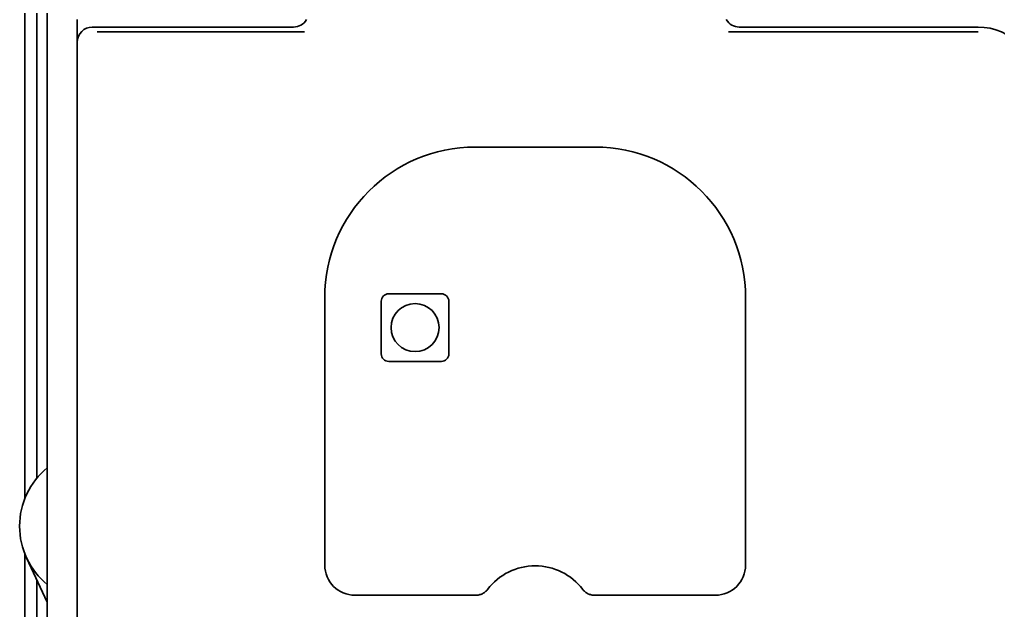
# Model space of a CAD drawing. Header units: inches. Extents: x 786 to 5593, y 691 to 5024.
# Drawn here: x 3393.9 to 3459.1, y 3925.5 to 3964.8 of the extents above; entities that cross this region are included whole.
import ezdxf

# ---------------------------------------------------------------- set-up
doc = ezdxf.new("R2010")
doc.units = ezdxf.units.IN
doc.layers.add('1', color=7, linetype='Continuous', true_color=0xffffff)

msp = doc.modelspace()

# ---------------------------------------------------------------- linework, layer by layer
at = {"layer": '1', "color": 7, "linetype": 'Continuous', "lineweight": 35}
for p, q in [((3395.74, 3873.276), (3395.74, 4852.126)), ((3395.04, 4058.015), (3395.04, 3934.247)), ((3394.24, 4055.587), (3394.24, 3932.893)), ((3397.74, 3964.786), (3397.74, 3872.976)), ((3398.739, 3964.276), (3412.14, 3964.276)), ((3399.055, 3963.961), (3412.868, 3963.961)), ((3441.112, 3963.961), (3457.74, 3963.961)), ((3441.839, 3964.276), (3457.74, 3964.276)), ((3397.74, 3877.276), (3397.74, 3963.277)), ((3432.24, 3956.294), (3424.24, 3956.294)), ((3414.222, 3946.276), (3414.222, 3928.476)), ((3418.49, 3946.526), (3421.99, 3946.526)), ((3442.257, 3928.476), (3442.257, 3946.276)), ((3417.99, 3942.526), (3417.99, 3946.026)), ((3422.49, 3946.026), (3422.49, 3942.526)), ((3421.99, 3942.026), (3418.49, 3942.026)), ((3394.24, 3929.235), (3394.24, 3856.076)), ((3394.363, 3928.947), (3395.74, 3925.993)), ((3395.04, 3927.508), (3395.04, 3856.076)), ((3416.24, 3926.459), (3424.278, 3926.459)), ((3432.202, 3926.459), (3440.24, 3926.459))]:
    msp.add_line(p, q, dxfattribs=at)
msp.add_circle((3420.24, 3944.274), 1.6, dxfattribs=at)
for centre, radius, start, end in [((3457.74, 3960.276), 4, 0, 90), ((3424.24, 3946.276), 10.017, 90, 180), ((3432.24, 3946.276), 10.017, 0, 90), ((3418.49, 3946.026), 0.5, 90, 180), ((3421.99, 3946.026), 0.5, 0, 90), ((3418.49, 3942.526), 0.5, 180, 270), ((3421.99, 3942.526), 0.5, 270, 0), ((3398.894, 3931.06), 5, 129.11875, 230.89187), ((3416.24, 3928.476), 2.017, 180, 270), ((3428.24, 3924.438), 3.983, 37.31922, 142.68078), ((3440.24, 3928.476), 2.017, 270, 0)]:
    msp.add_arc(centre, radius, start, end, dxfattribs=at)
for centre, major_axis, start_param, end_param in [((3412.139, 3965.277), (0.708, -0.708), 5.498396, 6.545231), ((3441.84, 3965.277), (-0.708, -0.708), 6.021139, 7.067974), ((3398.74, 3963.276), (-0.708, 0.708), 5.498396, 7.067974)]:
    msp.add_ellipse(centre, major_axis=major_axis, ratio=0.998783, start_param=start_param, end_param=end_param, dxfattribs=at)
for points in [[(3424.278, 3926.459), (3424.354, 3926.459), (3424.431, 3926.468), (3424.58, 3926.503), (3424.653, 3926.529), (3424.79, 3926.597), (3424.855, 3926.638), (3424.973, 3926.736), (3425.026, 3926.791), (3425.073, 3926.852)], [(3431.407, 3926.852), (3431.453, 3926.791), (3431.507, 3926.736), (3431.625, 3926.638), (3431.69, 3926.597), (3431.827, 3926.529), (3431.9, 3926.503), (3432.049, 3926.468), (3432.125, 3926.459), (3432.202, 3926.459)]]:
    msp.add_open_spline(points, degree=3, knots=[0, 0, 0, 0, 0.25, 0.25, 0.5, 0.5, 0.75, 0.75, 1, 1, 1, 1], dxfattribs=at)

doc.saveas('drawing.dxf')
